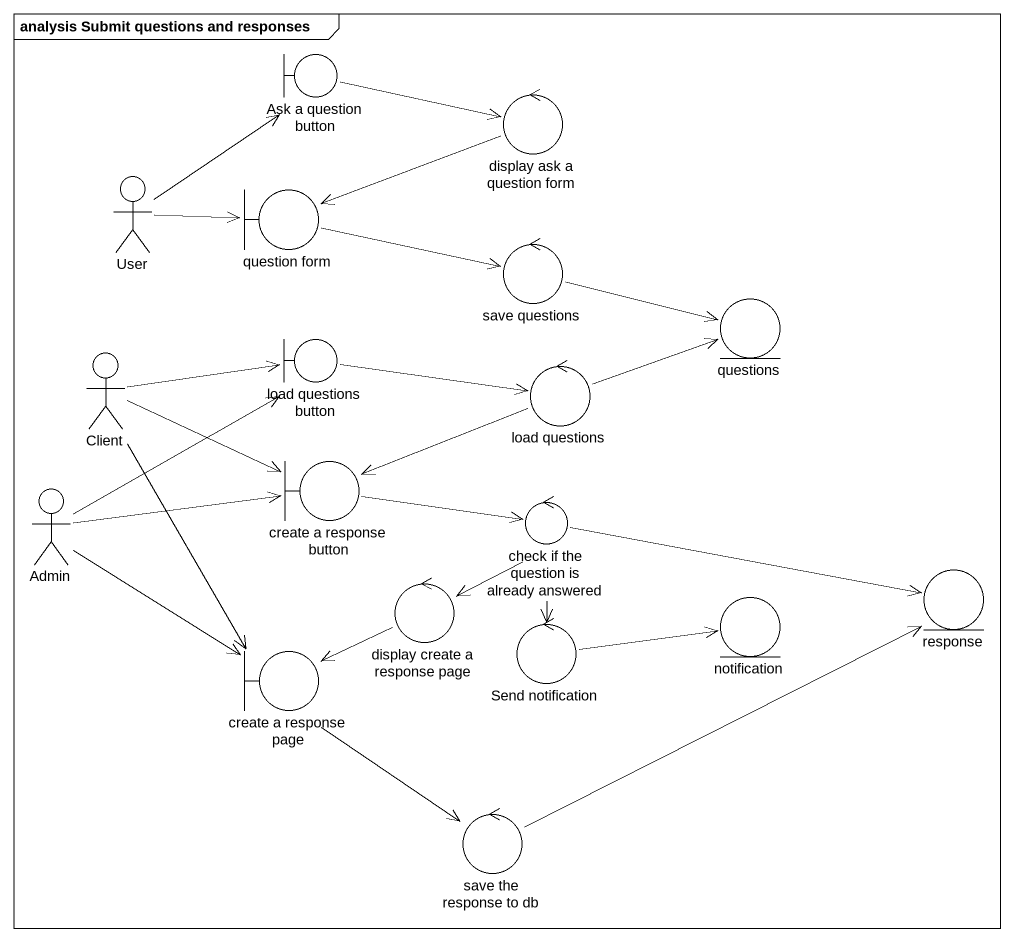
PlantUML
@startuml
mainframe analysis Submit questions and responses
boundary "Ask a question button" as Ask_a_question_button
control "display ask a question form" as display_ask_a_question_form
actor User
boundary "question form" as question_form
control "save questions" as save_questions
entity questions
actor Client
boundary "load questions button" as load_questions_button
control "load questions" as load_questions
actor Admin
boundary "create a response button" as create_a_response_button
control "check if the question is already answered" as check_if_the_question_is
entity response
control "display create a response page" as display_create_a_response
control "Send notification" as Send_notification
entity notification
boundary "create a response page" as create_a_response_page
control "save the response to db" as save_the_response_to_db
Ask_a_question_button -right-> display_ask_a_question_form
display_ask_a_question_form -left-> question_form
User -up-> Ask_a_question_button
User -right-> question_form
question_form -right-> save_questions
save_questions -right-> questions
Client -right-> load_questions_button
Client -right-> create_a_response_button
Client --> create_a_response_page
load_questions_button -right-> load_questions
load_questions -right-> questions
load_questions -left-> create_a_response_button
Admin -up-> load_questions_button
Admin -right-> create_a_response_button
Admin --> create_a_response_page
create_a_response_button -right-> check_if_the_question_is
check_if_the_question_is -right-> response
check_if_the_question_is --> display_create_a_response
check_if_the_question_is --> Send_notification
display_create_a_response -left-> create_a_response_page
Send_notification -right-> notification
create_a_response_page --> save_the_response_to_db
save_the_response_to_db -right-> response
@enduml
